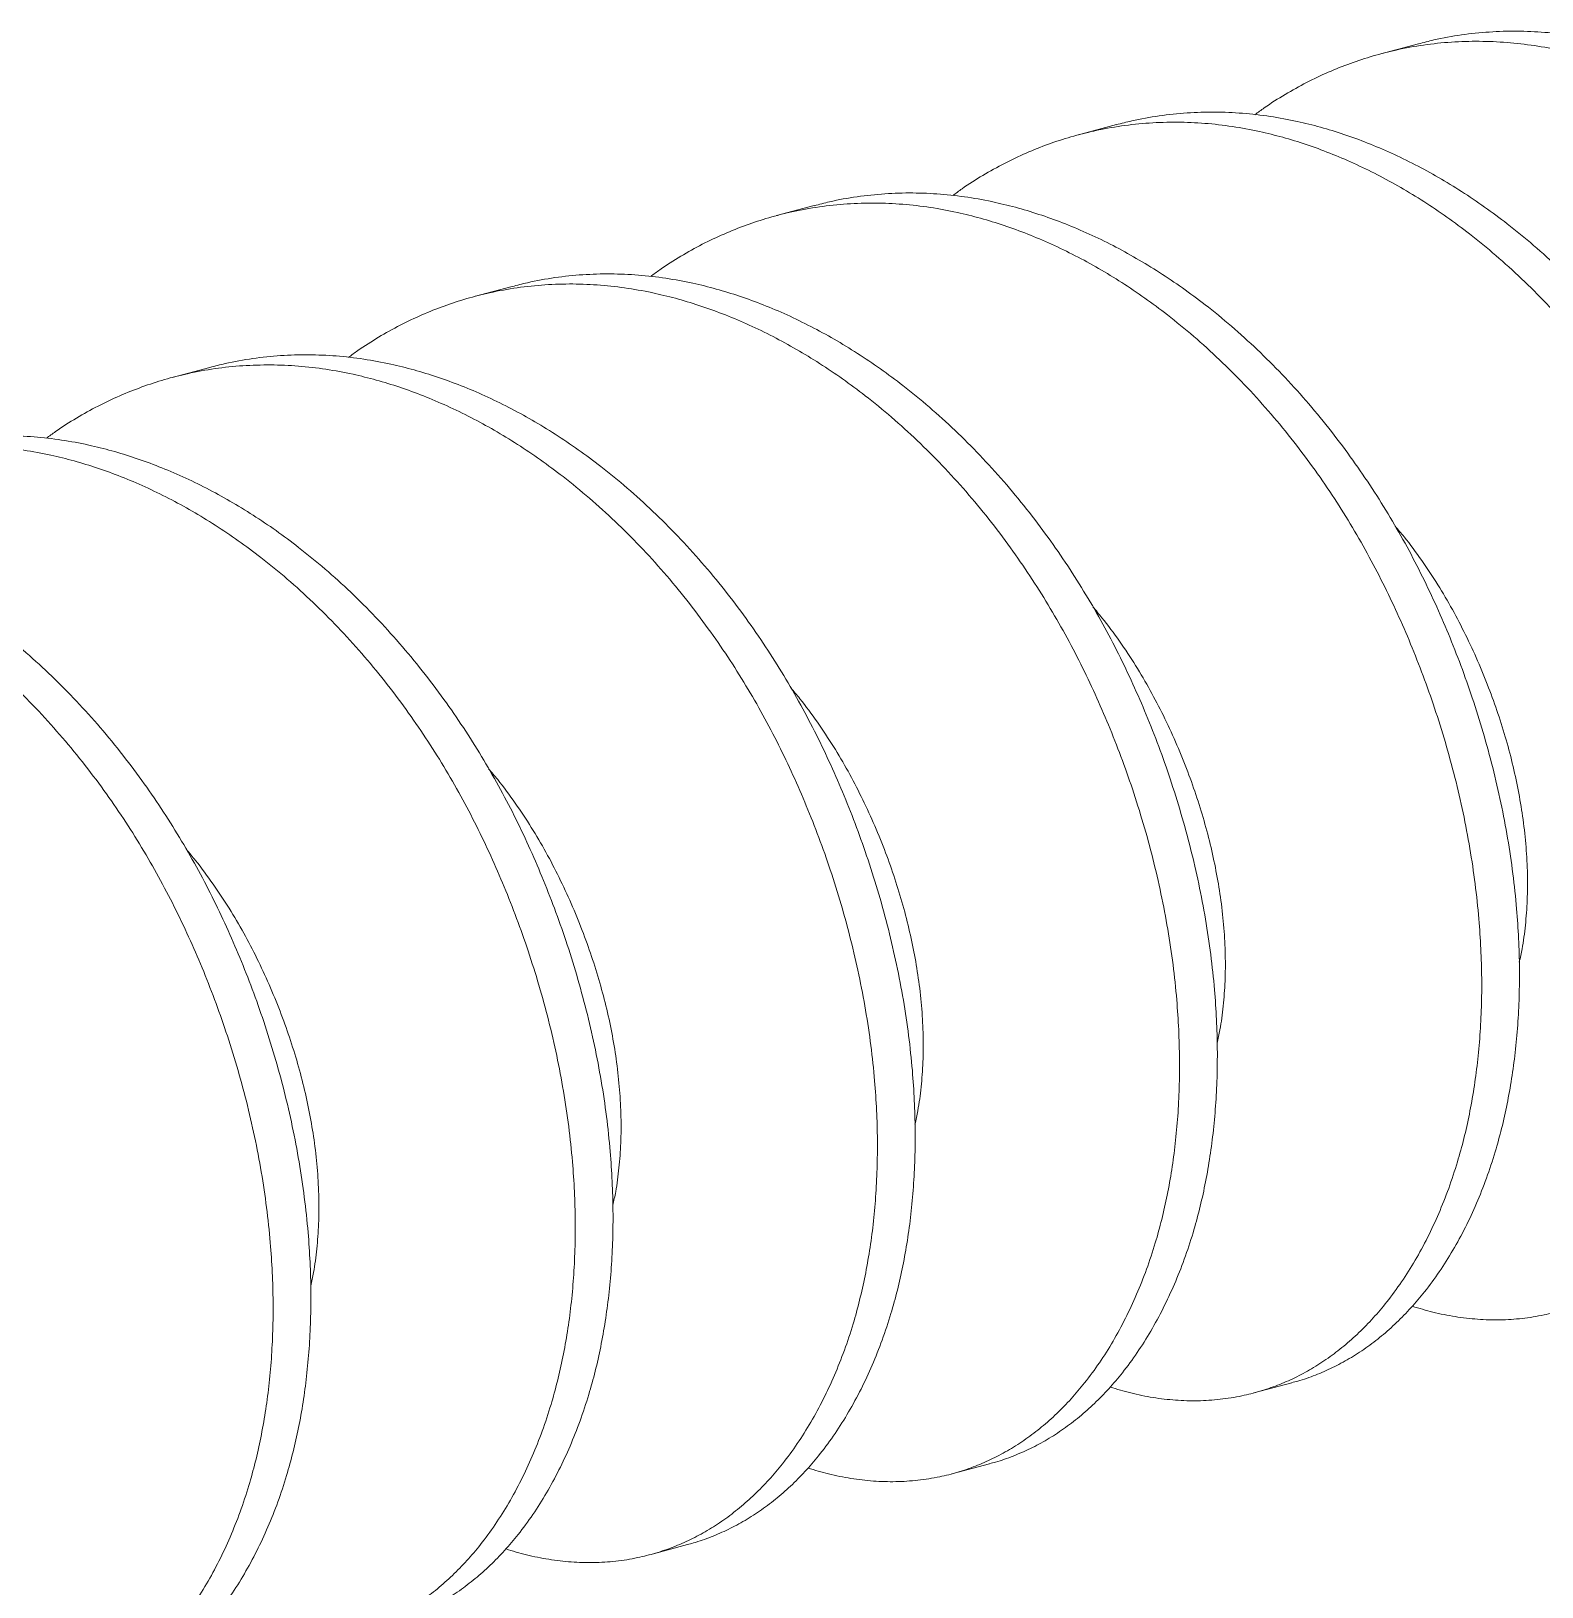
# Model space of a CAD drawing. Extents: x -23 to 190, y -172 to 85.
# Drawn here: x 40.1697 to 40.274, y 37.1675 to 37.275 of the extents above; entities that cross this region are included whole.
import ezdxf

# ---------------------------------------------------------------- set-up
doc = ezdxf.new("R2010")
doc.units = 0
doc.header["$MEASUREMENT"] = 0
doc.layers.get('0').update_dxf_attribs({"linetype": 'CONTINUOUS'})
doc.layers.add('FRAME', color=1, linetype='CONTINUOUS')

# ---------------------------------------------------------------- blocks, each defined once
blk = doc.blocks.new('FADFADF')
at = {"color": 7, "linetype": 'Continuous', "lineweight": 15}
for p, q in [((-43.49875, 27.36186), (-43.50397, 27.36046)), ((-43.54049, 27.35068), (-43.54571, 27.34928)), ((-43.58223, 27.3395), (-43.58745, 27.3381)), ((-43.62397, 27.32831), (-43.62919, 27.32692)), ((-43.66571, 27.31713), (-43.67093, 27.31573)), ((-43.52149, 27.17538), (-43.51627, 27.17677)), ((-43.56323, 27.16419), (-43.55801, 27.16559)), ((-43.60496, 27.15301), (-43.59975, 27.15441))]:
    blk.add_line(p, q, dxfattribs=at)
for points, knots in [([(-43.49875, 27.36184), (-43.49805, 27.36203), (-43.4961, 27.36255), (-43.49284, 27.36312), (-43.489, 27.36353), (-43.48516, 27.36364), (-43.48133, 27.36348), (-43.47753, 27.36304), (-43.47394, 27.36238), (-43.47054, 27.36153), (-43.4673, 27.36054), (-43.46403, 27.35934), (-43.46075, 27.35795), (-43.45748, 27.35636), (-43.45424, 27.35459), (-43.45104, 27.35264), (-43.44787, 27.3505), (-43.44454, 27.34803), (-43.44109, 27.3452), (-43.43754, 27.34199), (-43.43411, 27.33856), (-43.43081, 27.33493), (-43.42766, 27.33113), (-43.42472, 27.32724), (-43.42199, 27.32328), (-43.41947, 27.31929), (-43.41713, 27.31522), (-43.41496, 27.3111), (-43.41297, 27.30691), (-43.41111, 27.30264), (-43.40939, 27.29826), (-43.40778, 27.29372), (-43.40631, 27.28902), (-43.40499, 27.28418), (-43.40386, 27.2793), (-43.40293, 27.2744), (-43.4022, 27.2695), (-43.40171, 27.26488), (-43.40142, 27.26053), (-43.40131, 27.25647), (-43.40135, 27.25249), (-43.40154, 27.24859), (-43.40189, 27.24482), (-43.40238, 27.24117), (-43.40301, 27.23767), (-43.40377, 27.2343), (-43.40471, 27.23087), (-43.40586, 27.2274), (-43.40724, 27.22391), (-43.40879, 27.2206), (-43.4105, 27.21744), (-43.41238, 27.21446), (-43.41432, 27.21181), (-43.4163, 27.20948), (-43.41828, 27.20744), (-43.42037, 27.20559), (-43.42255, 27.20392), (-43.42481, 27.20247), (-43.42713, 27.20121), (-43.42951, 27.20018), (-43.43141, 27.1995), (-43.43252, 27.19923), (-43.4328, 27.19916)], [0, 0, 0, 0, 0.010441, 0.029, 0.047427, 0.065692, 0.083766, 0.101624, 0.11924, 0.134293, 0.149523, 0.164918, 0.18046, 0.196134, 0.211637, 0.227231, 0.242899, 0.258619, 0.277376, 0.296149, 0.314903, 0.333606, 0.352224, 0.370727, 0.388253, 0.405621, 0.422806, 0.439786, 0.456555, 0.473421, 0.490501, 0.507776, 0.526057, 0.544497, 0.563067, 0.581735, 0.60047, 0.619238, 0.635292, 0.651325, 0.667316, 0.683246, 0.699093, 0.71456, 0.729911, 0.74513, 0.760202, 0.777931, 0.795485, 0.813236, 0.831215, 0.849396, 0.867753, 0.883571, 0.899477, 0.915451, 0.931473, 0.947522, 0.963292, 0.979048, 0.994771, 1, 1, 1, 1]), ([(-43.52134, 27.35205), (-43.52092, 27.35237), (-43.51957, 27.35338), (-43.51719, 27.35487), (-43.51424, 27.35652), (-43.51123, 27.35796), (-43.50816, 27.35918), (-43.50503, 27.3602), (-43.50167, 27.36107), (-43.49806, 27.36173), (-43.49422, 27.36213), (-43.49038, 27.36224), (-43.48654, 27.36208), (-43.48274, 27.36164), (-43.47916, 27.36098), (-43.47576, 27.36013), (-43.47252, 27.35914), (-43.46925, 27.35794), (-43.46597, 27.35655), (-43.4627, 27.35496), (-43.45946, 27.35319), (-43.45625, 27.35124), (-43.45308, 27.3491), (-43.44976, 27.34663), (-43.44631, 27.34381), (-43.44276, 27.34059), (-43.43932, 27.33716), (-43.43602, 27.33353), (-43.43288, 27.32973), (-43.42993, 27.32584), (-43.4272, 27.32188), (-43.42469, 27.31789), (-43.42234, 27.31382), (-43.42018, 27.3097), (-43.41818, 27.30551), (-43.41633, 27.30124), (-43.41461, 27.29687), (-43.413, 27.29232), (-43.41153, 27.28762), (-43.41021, 27.28278), (-43.40908, 27.2779), (-43.40814, 27.273), (-43.40742, 27.26811), (-43.40693, 27.26348), (-43.40664, 27.25913), (-43.40652, 27.25507), (-43.40656, 27.25109), (-43.40676, 27.24719), (-43.40711, 27.24342), (-43.4076, 27.23978), (-43.40823, 27.23628), (-43.40899, 27.2329), (-43.40993, 27.22947), (-43.41107, 27.226), (-43.41246, 27.22252), (-43.414, 27.2192), (-43.41572, 27.21604), (-43.4176, 27.21306), (-43.41954, 27.21041), (-43.42152, 27.20808), (-43.4235, 27.20605), (-43.42558, 27.20419), (-43.42777, 27.20253), (-43.43002, 27.20107), (-43.43235, 27.19982), (-43.43473, 27.19878), (-43.43717, 27.19794), (-43.43982, 27.19727), (-43.44268, 27.19681), (-43.44574, 27.19662), (-43.44883, 27.1967), (-43.45193, 27.19707), (-43.45494, 27.19766), (-43.45692, 27.19826), (-43.45787, 27.19855)], [0, 0, 0, 0, 0.006084, 0.019328, 0.032595, 0.04563, 0.058653, 0.07165, 0.084603, 0.099944, 0.115176, 0.130273, 0.145213, 0.159974, 0.174536, 0.186978, 0.199568, 0.212293, 0.22514, 0.238096, 0.250911, 0.263801, 0.276751, 0.289746, 0.30525, 0.320767, 0.336269, 0.351729, 0.367119, 0.382414, 0.396901, 0.411256, 0.425462, 0.439498, 0.453359, 0.467299, 0.481418, 0.495697, 0.510808, 0.526051, 0.5414, 0.556832, 0.572318, 0.587832, 0.601102, 0.614354, 0.627573, 0.64074, 0.653839, 0.666624, 0.679313, 0.691893, 0.704351, 0.719006, 0.733516, 0.748189, 0.763051, 0.778079, 0.793253, 0.806328, 0.819475, 0.832679, 0.845923, 0.859189, 0.872224, 0.885248, 0.898245, 0.911198, 0.926539, 0.94177, 0.956868, 0.971808, 0.986569, 1, 1, 1, 1]), ([(-43.54049, 27.35066), (-43.53978, 27.35084), (-43.53784, 27.35137), (-43.53458, 27.35193), (-43.53074, 27.35235), (-43.5269, 27.35246), (-43.52307, 27.35229), (-43.51927, 27.35186), (-43.51568, 27.35119), (-43.51228, 27.35035), (-43.50904, 27.34935), (-43.50577, 27.34816), (-43.50249, 27.34676), (-43.49922, 27.34518), (-43.49598, 27.34341), (-43.49278, 27.34145), (-43.48961, 27.33932), (-43.48628, 27.33685), (-43.48283, 27.33402), (-43.47928, 27.33081), (-43.47584, 27.32738), (-43.47255, 27.32375), (-43.4694, 27.31995), (-43.46646, 27.31606), (-43.46373, 27.3121), (-43.46121, 27.30811), (-43.45886, 27.30404), (-43.4567, 27.29992), (-43.45471, 27.29573), (-43.45285, 27.29146), (-43.45113, 27.28708), (-43.44952, 27.28254), (-43.44805, 27.27784), (-43.44673, 27.273), (-43.4456, 27.26812), (-43.44467, 27.26322), (-43.44394, 27.25832), (-43.44345, 27.25369), (-43.44316, 27.24935), (-43.44304, 27.24529), (-43.44309, 27.24131), (-43.44328, 27.23741), (-43.44363, 27.23363), (-43.44412, 27.22999), (-43.44475, 27.22649), (-43.44551, 27.22312), (-43.44645, 27.21969), (-43.4476, 27.21622), (-43.44898, 27.21273), (-43.45053, 27.20941), (-43.45224, 27.20625), (-43.45412, 27.20327), (-43.45606, 27.20063), (-43.45804, 27.1983), (-43.46002, 27.19626), (-43.46211, 27.19441), (-43.46429, 27.19274), (-43.46655, 27.19128), (-43.46887, 27.19003), (-43.47125, 27.189), (-43.47314, 27.18832), (-43.47426, 27.18805), (-43.47454, 27.18798)], [0, 0, 0, 0, 0.010441, 0.029, 0.047427, 0.065692, 0.083766, 0.101624, 0.11924, 0.134293, 0.149523, 0.164918, 0.18046, 0.196134, 0.211637, 0.227231, 0.242899, 0.258619, 0.277376, 0.296149, 0.314903, 0.333606, 0.352224, 0.370727, 0.388253, 0.405621, 0.422806, 0.439786, 0.456555, 0.473421, 0.490501, 0.507776, 0.526057, 0.544497, 0.563067, 0.581735, 0.60047, 0.619238, 0.635292, 0.651325, 0.667316, 0.683246, 0.699093, 0.71456, 0.729911, 0.74513, 0.760202, 0.777931, 0.795485, 0.813236, 0.831215, 0.849396, 0.867753, 0.883571, 0.899477, 0.915451, 0.931473, 0.947522, 0.963292, 0.979048, 0.994771, 1, 1, 1, 1]), ([(-43.56308, 27.34087), (-43.56266, 27.34119), (-43.56131, 27.3422), (-43.55893, 27.34369), (-43.55598, 27.34534), (-43.55296, 27.34678), (-43.5499, 27.348), (-43.54677, 27.34902), (-43.54341, 27.34988), (-43.5398, 27.35054), (-43.53596, 27.35095), (-43.53211, 27.35106), (-43.52828, 27.3509), (-43.52448, 27.35046), (-43.5209, 27.3498), (-43.5175, 27.34895), (-43.51426, 27.34796), (-43.51099, 27.34676), (-43.50771, 27.34537), (-43.50444, 27.34378), (-43.5012, 27.34201), (-43.49799, 27.34006), (-43.49482, 27.33792), (-43.4915, 27.33545), (-43.48804, 27.33262), (-43.48449, 27.32941), (-43.48106, 27.32598), (-43.47776, 27.32235), (-43.47461, 27.31855), (-43.47167, 27.31466), (-43.46894, 27.3107), (-43.46643, 27.30671), (-43.46408, 27.30264), (-43.46192, 27.29852), (-43.45992, 27.29433), (-43.45807, 27.29006), (-43.45635, 27.28568), (-43.45474, 27.28114), (-43.45327, 27.27644), (-43.45195, 27.2716), (-43.45082, 27.26672), (-43.44988, 27.26182), (-43.44916, 27.25692), (-43.44866, 27.2523), (-43.44838, 27.24795), (-43.44826, 27.24389), (-43.4483, 27.23991), (-43.4485, 27.23601), (-43.44885, 27.23224), (-43.44934, 27.22859), (-43.44996, 27.22509), (-43.45072, 27.22172), (-43.45167, 27.21829), (-43.45281, 27.21482), (-43.4542, 27.21133), (-43.45574, 27.20802), (-43.45746, 27.20486), (-43.45934, 27.20188), (-43.46128, 27.19923), (-43.46325, 27.1969), (-43.46524, 27.19486), (-43.46732, 27.19301), (-43.46951, 27.19134), (-43.47176, 27.18989), (-43.47409, 27.18864), (-43.47647, 27.1876), (-43.47891, 27.18676), (-43.48156, 27.18609), (-43.48442, 27.18563), (-43.48748, 27.18543), (-43.49057, 27.18552), (-43.49367, 27.18589), (-43.49668, 27.18648), (-43.49866, 27.18708), (-43.49961, 27.18736)], [0, 0, 0, 0, 0.006084, 0.019328, 0.032595, 0.04563, 0.058653, 0.07165, 0.084603, 0.099944, 0.115176, 0.130273, 0.145213, 0.159974, 0.174536, 0.186978, 0.199568, 0.212293, 0.22514, 0.238096, 0.250911, 0.263801, 0.276751, 0.289746, 0.30525, 0.320767, 0.336269, 0.351729, 0.367119, 0.382414, 0.396901, 0.411256, 0.425462, 0.439498, 0.453359, 0.467299, 0.481418, 0.495697, 0.510808, 0.526051, 0.5414, 0.556832, 0.572318, 0.587832, 0.601102, 0.614354, 0.627573, 0.64074, 0.653839, 0.666624, 0.679313, 0.691893, 0.704351, 0.719006, 0.733516, 0.748189, 0.763051, 0.778079, 0.793253, 0.806328, 0.819475, 0.832679, 0.845923, 0.859189, 0.872224, 0.885248, 0.898245, 0.911198, 0.926539, 0.94177, 0.956868, 0.971808, 0.986569, 1, 1, 1, 1]), ([(-43.58223, 27.33947), (-43.58152, 27.33966), (-43.57957, 27.34018), (-43.57632, 27.34075), (-43.57248, 27.34116), (-43.56864, 27.34128), (-43.56481, 27.34111), (-43.56101, 27.34068), (-43.55742, 27.34001), (-43.55402, 27.33917), (-43.55078, 27.33817), (-43.54751, 27.33698), (-43.54423, 27.33558), (-43.54096, 27.334), (-43.53772, 27.33222), (-43.53452, 27.33027), (-43.53135, 27.32813), (-43.52802, 27.32567), (-43.52457, 27.32284), (-43.52102, 27.31962), (-43.51758, 27.31619), (-43.51429, 27.31257), (-43.51114, 27.30877), (-43.5082, 27.30487), (-43.50547, 27.30092), (-43.50295, 27.29693), (-43.5006, 27.29286), (-43.49844, 27.28873), (-43.49644, 27.28454), (-43.49459, 27.28027), (-43.49287, 27.2759), (-43.49126, 27.27136), (-43.48979, 27.26665), (-43.48847, 27.26182), (-43.48734, 27.25693), (-43.48641, 27.25203), (-43.48568, 27.24714), (-43.48519, 27.24251), (-43.4849, 27.23816), (-43.48478, 27.23411), (-43.48483, 27.23012), (-43.48502, 27.22623), (-43.48537, 27.22245), (-43.48586, 27.21881), (-43.48649, 27.21531), (-43.48725, 27.21194), (-43.48819, 27.2085), (-43.48933, 27.20504), (-43.49072, 27.20155), (-43.49226, 27.19823), (-43.49398, 27.19507), (-43.49586, 27.19209), (-43.4978, 27.18945), (-43.49978, 27.18712), (-43.50176, 27.18508), (-43.50384, 27.18322), (-43.50603, 27.18156), (-43.50829, 27.1801), (-43.51061, 27.17885), (-43.51299, 27.17782), (-43.51488, 27.17714), (-43.516, 27.17686), (-43.51627, 27.1768)], [0, 0, 0, 0, 0.010441, 0.029, 0.047427, 0.065692, 0.083766, 0.101624, 0.11924, 0.134293, 0.149523, 0.164918, 0.18046, 0.196134, 0.211637, 0.227231, 0.242899, 0.258619, 0.277376, 0.296149, 0.314903, 0.333606, 0.352224, 0.370727, 0.388253, 0.405621, 0.422806, 0.439786, 0.456555, 0.473421, 0.490501, 0.507776, 0.526057, 0.544497, 0.563067, 0.581735, 0.60047, 0.619238, 0.635292, 0.651325, 0.667316, 0.683246, 0.699093, 0.71456, 0.729911, 0.74513, 0.760202, 0.777931, 0.795485, 0.813236, 0.831215, 0.849396, 0.867753, 0.883571, 0.899477, 0.915451, 0.931473, 0.947522, 0.963292, 0.979048, 0.994771, 1, 1, 1, 1]), ([(-43.60482, 27.32969), (-43.6044, 27.33), (-43.60305, 27.33101), (-43.60067, 27.33251), (-43.59772, 27.33416), (-43.5947, 27.33559), (-43.59164, 27.33682), (-43.58851, 27.33784), (-43.58515, 27.3387), (-43.58154, 27.33936), (-43.5777, 27.33976), (-43.57385, 27.33988), (-43.57002, 27.33971), (-43.56622, 27.33928), (-43.56264, 27.33861), (-43.55924, 27.33777), (-43.556, 27.33677), (-43.55273, 27.33558), (-43.54944, 27.33418), (-43.54618, 27.3326), (-43.54293, 27.33083), (-43.53973, 27.32887), (-43.53656, 27.32674), (-43.53324, 27.32427), (-43.52978, 27.32144), (-43.52623, 27.31823), (-43.5228, 27.3148), (-43.5195, 27.31117), (-43.51635, 27.30737), (-43.51341, 27.30348), (-43.51068, 27.29952), (-43.50816, 27.29553), (-43.50582, 27.29146), (-43.50366, 27.28734), (-43.50166, 27.28315), (-43.49981, 27.27888), (-43.49809, 27.2745), (-43.49648, 27.26996), (-43.495, 27.26526), (-43.49369, 27.26042), (-43.49256, 27.25554), (-43.49162, 27.25064), (-43.4909, 27.24574), (-43.4904, 27.24111), (-43.49012, 27.23677), (-43.49, 27.23271), (-43.49004, 27.22873), (-43.49024, 27.22483), (-43.49059, 27.22105), (-43.49108, 27.21741), (-43.4917, 27.21391), (-43.49246, 27.21054), (-43.49341, 27.20711), (-43.49455, 27.20364), (-43.49594, 27.20015), (-43.49748, 27.19683), (-43.49919, 27.19367), (-43.50107, 27.19069), (-43.50302, 27.18805), (-43.50499, 27.18572), (-43.50698, 27.18368), (-43.50906, 27.18183), (-43.51124, 27.18016), (-43.5135, 27.1787), (-43.51583, 27.17745), (-43.51821, 27.17641), (-43.52065, 27.17558), (-43.5233, 27.17491), (-43.52615, 27.17445), (-43.52922, 27.17425), (-43.53231, 27.17434), (-43.5354, 27.1747), (-43.53842, 27.1753), (-43.5404, 27.1759), (-43.54135, 27.17618)], [0, 0, 0, 0, 0.006084, 0.019328, 0.032595, 0.04563, 0.058653, 0.07165, 0.084603, 0.099944, 0.115176, 0.130273, 0.145213, 0.159974, 0.174536, 0.186978, 0.199568, 0.212293, 0.22514, 0.238096, 0.250911, 0.263801, 0.276751, 0.289746, 0.30525, 0.320767, 0.336269, 0.351729, 0.367119, 0.382414, 0.396901, 0.411256, 0.425462, 0.439498, 0.453359, 0.467299, 0.481418, 0.495697, 0.510808, 0.526051, 0.5414, 0.556832, 0.572318, 0.587832, 0.601102, 0.614354, 0.627573, 0.64074, 0.653839, 0.666624, 0.679313, 0.691893, 0.704351, 0.719006, 0.733516, 0.748189, 0.763051, 0.778079, 0.793253, 0.806328, 0.819475, 0.832679, 0.845923, 0.859189, 0.872224, 0.885248, 0.898245, 0.911198, 0.926539, 0.94177, 0.956868, 0.971808, 0.986569, 1, 1, 1, 1]), ([(-43.64656, 27.31851), (-43.64614, 27.31882), (-43.64479, 27.31983), (-43.64241, 27.32132), (-43.63946, 27.32298), (-43.63644, 27.32441), (-43.63338, 27.32564), (-43.63025, 27.32666), (-43.62688, 27.32752), (-43.62328, 27.32818), (-43.61944, 27.32858), (-43.61559, 27.3287), (-43.61176, 27.32853), (-43.60796, 27.3281), (-43.60438, 27.32743), (-43.60098, 27.32659), (-43.59774, 27.32559), (-43.59447, 27.3244), (-43.59118, 27.323), (-43.58791, 27.32142), (-43.58467, 27.31964), (-43.58147, 27.31769), (-43.5783, 27.31555), (-43.57498, 27.31309), (-43.57152, 27.31026), (-43.56797, 27.30704), (-43.56454, 27.30361), (-43.56124, 27.29999), (-43.55809, 27.29619), (-43.55515, 27.29229), (-43.55242, 27.28834), (-43.5499, 27.28435), (-43.54756, 27.28028), (-43.54539, 27.27615), (-43.5434, 27.27196), (-43.54155, 27.26769), (-43.53983, 27.26332), (-43.53822, 27.25878), (-43.53674, 27.25407), (-43.53542, 27.24924), (-43.53429, 27.24435), (-43.53336, 27.23945), (-43.53263, 27.23456), (-43.53214, 27.22993), (-43.53186, 27.22558), (-43.53174, 27.22153), (-43.53178, 27.21754), (-43.53198, 27.21365), (-43.53233, 27.20987), (-43.53282, 27.20623), (-43.53344, 27.20273), (-43.5342, 27.19936), (-43.53514, 27.19592), (-43.53629, 27.19246), (-43.53768, 27.18897), (-43.53922, 27.18565), (-43.54093, 27.18249), (-43.54281, 27.17951), (-43.54476, 27.17687), (-43.54673, 27.17454), (-43.54871, 27.1725), (-43.5508, 27.17064), (-43.55298, 27.16898), (-43.55524, 27.16752), (-43.55757, 27.16627), (-43.55995, 27.16523), (-43.56239, 27.16439), (-43.56504, 27.16372), (-43.56789, 27.16327), (-43.57096, 27.16307), (-43.57404, 27.16316), (-43.57714, 27.16352), (-43.58016, 27.16411), (-43.58214, 27.16471), (-43.58309, 27.165)], [0, 0, 0, 0, 0.006084, 0.019328, 0.032595, 0.04563, 0.058653, 0.07165, 0.084603, 0.099944, 0.115176, 0.130273, 0.145213, 0.159974, 0.174536, 0.186978, 0.199568, 0.212293, 0.22514, 0.238096, 0.250911, 0.263801, 0.276751, 0.289746, 0.30525, 0.320767, 0.336269, 0.351729, 0.367119, 0.382414, 0.396901, 0.411256, 0.425462, 0.439498, 0.453359, 0.467299, 0.481418, 0.495697, 0.510808, 0.526051, 0.5414, 0.556832, 0.572318, 0.587832, 0.601102, 0.614354, 0.627573, 0.64074, 0.653839, 0.666624, 0.679313, 0.691893, 0.704351, 0.719006, 0.733516, 0.748189, 0.763051, 0.778079, 0.793253, 0.806328, 0.819475, 0.832679, 0.845923, 0.859189, 0.872224, 0.885248, 0.898245, 0.911198, 0.926539, 0.94177, 0.956868, 0.971808, 0.986569, 1, 1, 1, 1]), ([(-43.62396, 27.32829), (-43.62326, 27.32848), (-43.62131, 27.329), (-43.61806, 27.32957), (-43.61422, 27.32998), (-43.61038, 27.33009), (-43.60654, 27.32993), (-43.60274, 27.32949), (-43.59916, 27.32883), (-43.59576, 27.32798), (-43.59252, 27.32699), (-43.58925, 27.3258), (-43.58597, 27.3244), (-43.5827, 27.32281), (-43.57946, 27.32104), (-43.57625, 27.31909), (-43.57308, 27.31695), (-43.56976, 27.31448), (-43.5663, 27.31166), (-43.56276, 27.30844), (-43.55932, 27.30501), (-43.55602, 27.30139), (-43.55288, 27.29758), (-43.54993, 27.29369), (-43.5472, 27.28973), (-43.54469, 27.28574), (-43.54234, 27.28168), (-43.54018, 27.27755), (-43.53818, 27.27336), (-43.53633, 27.26909), (-43.53461, 27.26472), (-43.533, 27.26017), (-43.53153, 27.25547), (-43.53021, 27.25063), (-43.52908, 27.24575), (-43.52814, 27.24085), (-43.52742, 27.23596), (-43.52693, 27.23133), (-43.52664, 27.22698), (-43.52652, 27.22293), (-43.52656, 27.21894), (-43.52676, 27.21504), (-43.52711, 27.21127), (-43.5276, 27.20763), (-43.52823, 27.20413), (-43.52898, 27.20076), (-43.52993, 27.19732), (-43.53107, 27.19385), (-43.53246, 27.19037), (-43.534, 27.18705), (-43.53572, 27.18389), (-43.5376, 27.18091), (-43.53954, 27.17826), (-43.54152, 27.17593), (-43.5435, 27.1739), (-43.54558, 27.17204), (-43.54777, 27.17038), (-43.55002, 27.16892), (-43.55235, 27.16767), (-43.55473, 27.16664), (-43.55662, 27.16595), (-43.55774, 27.16568), (-43.55801, 27.16561)], [0, 0, 0, 0, 0.010441, 0.029, 0.047427, 0.065692, 0.083766, 0.101624, 0.11924, 0.134293, 0.149523, 0.164918, 0.18046, 0.196134, 0.211637, 0.227231, 0.242899, 0.258619, 0.277376, 0.296149, 0.314903, 0.333606, 0.352224, 0.370727, 0.388253, 0.405621, 0.422806, 0.439786, 0.456555, 0.473421, 0.490501, 0.507776, 0.526057, 0.544497, 0.563067, 0.581735, 0.60047, 0.619238, 0.635292, 0.651325, 0.667316, 0.683246, 0.699093, 0.71456, 0.729911, 0.74513, 0.760202, 0.777931, 0.795485, 0.813236, 0.831215, 0.849396, 0.867753, 0.883571, 0.899477, 0.915451, 0.931473, 0.947522, 0.963292, 0.979048, 0.994771, 1, 1, 1, 1]), ([(-43.6657, 27.31711), (-43.665, 27.3173), (-43.66305, 27.31782), (-43.6598, 27.31839), (-43.65596, 27.3188), (-43.65211, 27.31891), (-43.64828, 27.31875), (-43.64448, 27.31831), (-43.6409, 27.31765), (-43.6375, 27.3168), (-43.63426, 27.31581), (-43.63099, 27.31461), (-43.6277, 27.31322), (-43.62444, 27.31163), (-43.62119, 27.30986), (-43.61799, 27.30791), (-43.61482, 27.30577), (-43.6115, 27.3033), (-43.60804, 27.30048), (-43.60449, 27.29726), (-43.60106, 27.29383), (-43.59776, 27.2902), (-43.59461, 27.2864), (-43.59167, 27.28251), (-43.58894, 27.27855), (-43.58642, 27.27456), (-43.58408, 27.27049), (-43.58192, 27.26637), (-43.57992, 27.26218), (-43.57807, 27.25791), (-43.57635, 27.25353), (-43.57474, 27.24899), (-43.57327, 27.24429), (-43.57195, 27.23945), (-43.57082, 27.23457), (-43.56988, 27.22967), (-43.56916, 27.22477), (-43.56866, 27.22015), (-43.56838, 27.2158), (-43.56826, 27.21174), (-43.5683, 27.20776), (-43.5685, 27.20386), (-43.56885, 27.20009), (-43.56934, 27.19644), (-43.56996, 27.19294), (-43.57072, 27.18957), (-43.57167, 27.18614), (-43.57281, 27.18267), (-43.5742, 27.17918), (-43.57574, 27.17587), (-43.57746, 27.17271), (-43.57933, 27.16973), (-43.58128, 27.16708), (-43.58325, 27.16475), (-43.58524, 27.16271), (-43.58732, 27.16086), (-43.5895, 27.1592), (-43.59176, 27.15774), (-43.59409, 27.15649), (-43.59647, 27.15546), (-43.59836, 27.15477), (-43.59947, 27.1545), (-43.59975, 27.15443)], [0, 0, 0, 0, 0.010441, 0.029, 0.047427, 0.065692, 0.083766, 0.101624, 0.11924, 0.134293, 0.149523, 0.164918, 0.18046, 0.196134, 0.211637, 0.227231, 0.242899, 0.258619, 0.277376, 0.296149, 0.314903, 0.333606, 0.352224, 0.370727, 0.388253, 0.405621, 0.422806, 0.439786, 0.456555, 0.473421, 0.490501, 0.507776, 0.526057, 0.544497, 0.563067, 0.581735, 0.60047, 0.619238, 0.635292, 0.651325, 0.667316, 0.683246, 0.699093, 0.71456, 0.729911, 0.74513, 0.760202, 0.777931, 0.795485, 0.813236, 0.831215, 0.849396, 0.867753, 0.883571, 0.899477, 0.915451, 0.931473, 0.947522, 0.963292, 0.979048, 0.994771, 1, 1, 1, 1]), ([(-43.6883, 27.30732), (-43.68788, 27.30764), (-43.68653, 27.30865), (-43.68415, 27.31014), (-43.6812, 27.3118), (-43.67818, 27.31323), (-43.67511, 27.31445), (-43.67199, 27.31547), (-43.66862, 27.31634), (-43.66501, 27.317), (-43.66118, 27.3174), (-43.65733, 27.31751), (-43.6535, 27.31735), (-43.6497, 27.31691), (-43.64612, 27.31625), (-43.64272, 27.3154), (-43.63948, 27.31441), (-43.63621, 27.31321), (-43.63292, 27.31182), (-43.62965, 27.31023), (-43.62641, 27.30846), (-43.62321, 27.30651), (-43.62004, 27.30437), (-43.61672, 27.3019), (-43.61326, 27.29908), (-43.60971, 27.29586), (-43.60628, 27.29243), (-43.60298, 27.28881), (-43.59983, 27.285), (-43.59689, 27.28111), (-43.59416, 27.27715), (-43.59164, 27.27316), (-43.5893, 27.2691), (-43.58713, 27.26497), (-43.58514, 27.26078), (-43.58329, 27.25651), (-43.58156, 27.25214), (-43.57996, 27.24759), (-43.57848, 27.24289), (-43.57716, 27.23805), (-43.57603, 27.23317), (-43.5751, 27.22827), (-43.57437, 27.22338), (-43.57388, 27.21875), (-43.57359, 27.2144), (-43.57348, 27.21034), (-43.57352, 27.20636), (-43.57372, 27.20246), (-43.57406, 27.19869), (-43.57456, 27.19505), (-43.57518, 27.19155), (-43.57594, 27.18818), (-43.57688, 27.18474), (-43.57803, 27.18127), (-43.57942, 27.17779), (-43.58096, 27.17447), (-43.58267, 27.17131), (-43.58455, 27.16833), (-43.5865, 27.16568), (-43.58847, 27.16335), (-43.59045, 27.16132), (-43.59254, 27.15946), (-43.59472, 27.1578), (-43.59698, 27.15634), (-43.5993, 27.15509), (-43.60169, 27.15405), (-43.60413, 27.15321), (-43.60677, 27.15254), (-43.60963, 27.15208), (-43.61269, 27.15189), (-43.61578, 27.15197), (-43.61888, 27.15234), (-43.6219, 27.15293), (-43.62388, 27.15353), (-43.62483, 27.15382)], [0, 0, 0, 0, 0.006084, 0.019328, 0.032595, 0.04563, 0.058653, 0.07165, 0.084603, 0.099944, 0.115176, 0.130273, 0.145213, 0.159974, 0.174536, 0.186978, 0.199568, 0.212293, 0.22514, 0.238096, 0.250911, 0.263801, 0.276751, 0.289746, 0.30525, 0.320767, 0.336269, 0.351729, 0.367119, 0.382414, 0.396901, 0.411256, 0.425462, 0.439498, 0.453359, 0.467299, 0.481418, 0.495697, 0.510808, 0.526051, 0.5414, 0.556832, 0.572318, 0.587832, 0.601102, 0.614354, 0.627573, 0.64074, 0.653839, 0.666624, 0.679313, 0.691893, 0.704351, 0.719006, 0.733516, 0.748189, 0.763051, 0.778079, 0.793253, 0.806328, 0.819475, 0.832679, 0.845923, 0.859189, 0.872224, 0.885248, 0.898245, 0.911198, 0.926539, 0.94177, 0.956868, 0.971808, 0.986569, 1, 1, 1, 1]), ([(-43.70744, 27.30593), (-43.70674, 27.30612), (-43.70479, 27.30664), (-43.70153, 27.30721), (-43.6977, 27.30762), (-43.69385, 27.30773), (-43.69002, 27.30757), (-43.68622, 27.30713), (-43.68264, 27.30647), (-43.67924, 27.30562), (-43.676, 27.30462), (-43.67273, 27.30343), (-43.66944, 27.30204), (-43.66618, 27.30045), (-43.66293, 27.29868), (-43.65973, 27.29672), (-43.65656, 27.29459), (-43.65324, 27.29212), (-43.64978, 27.28929), (-43.64623, 27.28608), (-43.6428, 27.28265), (-43.6395, 27.27902), (-43.63635, 27.27522), (-43.63341, 27.27133), (-43.63068, 27.26737), (-43.62816, 27.26338), (-43.62582, 27.25931), (-43.62365, 27.25519), (-43.62166, 27.251), (-43.61981, 27.24673), (-43.61809, 27.24235), (-43.61648, 27.23781), (-43.615, 27.23311), (-43.61369, 27.22827), (-43.61255, 27.22339), (-43.61162, 27.21849), (-43.61089, 27.21359), (-43.6104, 27.20896), (-43.61012, 27.20462), (-43.61, 27.20056), (-43.61004, 27.19658), (-43.61024, 27.19268), (-43.61059, 27.1889), (-43.61108, 27.18526), (-43.6117, 27.18176), (-43.61246, 27.17839), (-43.6134, 27.17496), (-43.61455, 27.17149), (-43.61594, 27.168), (-43.61748, 27.16468), (-43.61919, 27.16153), (-43.62107, 27.15854), (-43.62302, 27.1559), (-43.62499, 27.15357), (-43.62698, 27.15153), (-43.62906, 27.14968), (-43.63124, 27.14801), (-43.6335, 27.14656), (-43.63583, 27.1453), (-43.63821, 27.14427), (-43.6401, 27.14359), (-43.64121, 27.14332), (-43.64149, 27.14325)], [0, 0, 0, 0, 0.010441, 0.029, 0.047427, 0.065692, 0.083766, 0.101624, 0.11924, 0.134293, 0.149523, 0.164918, 0.18046, 0.196134, 0.211637, 0.227231, 0.242899, 0.258619, 0.277376, 0.296149, 0.314903, 0.333606, 0.352224, 0.370727, 0.388253, 0.405621, 0.422806, 0.439786, 0.456555, 0.473421, 0.490501, 0.507776, 0.526057, 0.544497, 0.563067, 0.581735, 0.60047, 0.619238, 0.635292, 0.651325, 0.667316, 0.683246, 0.699093, 0.71456, 0.729911, 0.74513, 0.760202, 0.777931, 0.795485, 0.813236, 0.831215, 0.849396, 0.867753, 0.883571, 0.899477, 0.915451, 0.931473, 0.947522, 0.963292, 0.979048, 0.994771, 1, 1, 1, 1]), ([(-43.73004, 27.29614), (-43.72961, 27.29646), (-43.72827, 27.29747), (-43.72589, 27.29896), (-43.72294, 27.30061), (-43.71992, 27.30205), (-43.71685, 27.30327), (-43.71373, 27.30429), (-43.71036, 27.30516), (-43.70675, 27.30581), (-43.70292, 27.30622), (-43.69907, 27.30633), (-43.69524, 27.30617), (-43.69144, 27.30573), (-43.68785, 27.30507), (-43.68446, 27.30422), (-43.68121, 27.30323), (-43.67795, 27.30203), (-43.67466, 27.30064), (-43.67139, 27.29905), (-43.66815, 27.29728), (-43.66495, 27.29533), (-43.66178, 27.29319), (-43.65845, 27.29072), (-43.655, 27.2879), (-43.65145, 27.28468), (-43.64802, 27.28125), (-43.64472, 27.27762), (-43.64157, 27.27382), (-43.63863, 27.26993), (-43.6359, 27.26597), (-43.63338, 27.26198), (-43.63104, 27.25791), (-43.62887, 27.25379), (-43.62688, 27.2496), (-43.62503, 27.24533), (-43.6233, 27.24095), (-43.6217, 27.23641), (-43.62022, 27.23171), (-43.6189, 27.22687), (-43.61777, 27.22199), (-43.61684, 27.21709), (-43.61611, 27.21219), (-43.61562, 27.20757), (-43.61533, 27.20322), (-43.61522, 27.19916), (-43.61526, 27.19518), (-43.61546, 27.19128), (-43.6158, 27.18751), (-43.61629, 27.18386), (-43.61692, 27.18036), (-43.61768, 27.17699), (-43.61862, 27.17356), (-43.61977, 27.17009), (-43.62116, 27.1666), (-43.6227, 27.16329), (-43.62441, 27.16013), (-43.62629, 27.15715), (-43.62823, 27.1545), (-43.63021, 27.15217), (-43.63219, 27.15013), (-43.63428, 27.14828), (-43.63646, 27.14662), (-43.63872, 27.14516), (-43.64104, 27.14391), (-43.64342, 27.14287), (-43.64586, 27.14203), (-43.64851, 27.14136), (-43.65137, 27.1409), (-43.65443, 27.14071), (-43.65752, 27.14079), (-43.66062, 27.14116), (-43.66363, 27.14175), (-43.66562, 27.14235), (-43.66656, 27.14263)], [0, 0, 0, 0, 0.006084, 0.019328, 0.032595, 0.04563, 0.058653, 0.07165, 0.084603, 0.099944, 0.115176, 0.130273, 0.145213, 0.159974, 0.174536, 0.186978, 0.199568, 0.212293, 0.22514, 0.238096, 0.250911, 0.263801, 0.276751, 0.289746, 0.30525, 0.320767, 0.336269, 0.351729, 0.367119, 0.382414, 0.396901, 0.411256, 0.425462, 0.439498, 0.453359, 0.467299, 0.481418, 0.495697, 0.510808, 0.526051, 0.5414, 0.556832, 0.572318, 0.587832, 0.601102, 0.614354, 0.627573, 0.64074, 0.653839, 0.666624, 0.679313, 0.691893, 0.704351, 0.719006, 0.733516, 0.748189, 0.763051, 0.778079, 0.793253, 0.806328, 0.819475, 0.832679, 0.845923, 0.859189, 0.872224, 0.885248, 0.898245, 0.911198, 0.926539, 0.94177, 0.956868, 0.971808, 0.986569, 1, 1, 1, 1]), ([(-43.74918, 27.29474), (-43.74848, 27.29493), (-43.74653, 27.29546), (-43.74327, 27.29602), (-43.73944, 27.29643), (-43.73559, 27.29655), (-43.73176, 27.29638), (-43.72796, 27.29595), (-43.72438, 27.29528), (-43.72098, 27.29444), (-43.71774, 27.29344), (-43.71447, 27.29225), (-43.71118, 27.29085), (-43.70791, 27.28927), (-43.70467, 27.28749), (-43.70147, 27.28554), (-43.6983, 27.2834), (-43.69498, 27.28094), (-43.69152, 27.27811), (-43.68797, 27.27489), (-43.68454, 27.27146), (-43.68124, 27.26784), (-43.67809, 27.26404), (-43.67515, 27.26014), (-43.67242, 27.25619), (-43.6699, 27.2522), (-43.66756, 27.24813), (-43.66539, 27.244), (-43.6634, 27.23981), (-43.66155, 27.23554), (-43.65983, 27.23117), (-43.65822, 27.22663), (-43.65674, 27.22193), (-43.65542, 27.21709), (-43.65429, 27.21221), (-43.65336, 27.2073), (-43.65263, 27.20241), (-43.65214, 27.19778), (-43.65185, 27.19344), (-43.65174, 27.18938), (-43.65178, 27.18539), (-43.65198, 27.1815), (-43.65233, 27.17772), (-43.65282, 27.17408), (-43.65344, 27.17058), (-43.6542, 27.16721), (-43.65514, 27.16377), (-43.65629, 27.16031), (-43.65768, 27.15682), (-43.65922, 27.1535), (-43.66093, 27.15034), (-43.66281, 27.14736), (-43.66476, 27.14472), (-43.66673, 27.14239), (-43.66871, 27.14035), (-43.6708, 27.1385), (-43.67298, 27.13683), (-43.67524, 27.13537), (-43.67756, 27.13412), (-43.67995, 27.13309), (-43.68184, 27.13241), (-43.68295, 27.13214), (-43.68323, 27.13207)], [0, 0, 0, 0, 0.010441, 0.029, 0.047427, 0.065692, 0.083766, 0.101624, 0.11924, 0.134293, 0.149523, 0.164918, 0.18046, 0.196134, 0.211637, 0.227231, 0.242899, 0.258619, 0.277376, 0.296149, 0.314903, 0.333606, 0.352224, 0.370727, 0.388253, 0.405621, 0.422806, 0.439786, 0.456555, 0.473421, 0.490501, 0.507776, 0.526057, 0.544497, 0.563067, 0.581735, 0.60047, 0.619238, 0.635292, 0.651325, 0.667316, 0.683246, 0.699093, 0.71456, 0.729911, 0.74513, 0.760202, 0.777931, 0.795485, 0.813236, 0.831215, 0.849396, 0.867753, 0.883571, 0.899477, 0.915451, 0.931473, 0.947522, 0.963292, 0.979048, 0.994771, 1, 1, 1, 1]), ([(-43.77178, 27.28496), (-43.77135, 27.28528), (-43.77, 27.28628), (-43.76763, 27.28778), (-43.76468, 27.28943), (-43.76166, 27.29086), (-43.75859, 27.29209), (-43.75547, 27.29311), (-43.7521, 27.29397), (-43.74849, 27.29463), (-43.74465, 27.29503), (-43.74081, 27.29515), (-43.73698, 27.29499), (-43.73318, 27.29455), (-43.72959, 27.29388), (-43.7262, 27.29304), (-43.72295, 27.29204), (-43.71968, 27.29085), (-43.7164, 27.28946), (-43.71313, 27.28787), (-43.70989, 27.2861), (-43.70669, 27.28414), (-43.70352, 27.28201), (-43.70019, 27.27954), (-43.69674, 27.27671), (-43.69319, 27.2735), (-43.68976, 27.27007), (-43.68646, 27.26644), (-43.68331, 27.26264), (-43.68037, 27.25875), (-43.67764, 27.25479), (-43.67512, 27.2508), (-43.67278, 27.24673), (-43.67061, 27.24261), (-43.66862, 27.23842), (-43.66676, 27.23415), (-43.66504, 27.22977), (-43.66343, 27.22523), (-43.66196, 27.22053), (-43.66064, 27.21569), (-43.65951, 27.21081), (-43.65858, 27.20591), (-43.65785, 27.20101), (-43.65736, 27.19638), (-43.65707, 27.19204), (-43.65696, 27.18798), (-43.657, 27.184), (-43.6572, 27.1801), (-43.65754, 27.17632), (-43.65803, 27.17268), (-43.65866, 27.16918), (-43.65942, 27.16581), (-43.66036, 27.16238), (-43.66151, 27.15891), (-43.6629, 27.15542), (-43.66444, 27.1521), (-43.66615, 27.14895), (-43.66803, 27.14596), (-43.66997, 27.14332), (-43.67195, 27.14099), (-43.67393, 27.13895), (-43.67602, 27.1371), (-43.6782, 27.13543), (-43.68046, 27.13397), (-43.68278, 27.13273), (-43.68516, 27.13168), (-43.6876, 27.13085), (-43.69025, 27.13018), (-43.69311, 27.12972), (-43.69617, 27.12952), (-43.69926, 27.12961), (-43.70236, 27.12998), (-43.70537, 27.13057), (-43.70736, 27.13117), (-43.7083, 27.13145)], [0, 0, 0, 0, 0.006084, 0.019328, 0.032595, 0.04563, 0.058653, 0.07165, 0.084603, 0.099944, 0.115176, 0.130273, 0.145213, 0.159974, 0.174536, 0.186978, 0.199568, 0.212293, 0.22514, 0.238096, 0.250911, 0.263801, 0.276751, 0.289746, 0.30525, 0.320767, 0.336269, 0.351729, 0.367119, 0.382414, 0.396901, 0.411256, 0.425462, 0.439498, 0.453359, 0.467299, 0.481418, 0.495697, 0.510808, 0.526051, 0.5414, 0.556832, 0.572318, 0.587832, 0.601102, 0.614354, 0.627573, 0.64074, 0.653839, 0.666624, 0.679313, 0.691893, 0.704351, 0.719006, 0.733516, 0.748189, 0.763051, 0.778079, 0.793253, 0.806328, 0.819475, 0.832679, 0.845923, 0.859189, 0.872224, 0.885248, 0.898245, 0.911198, 0.926539, 0.94177, 0.956868, 0.971808, 0.986569, 1, 1, 1, 1]), ([(-43.50199, 27.2952), (-43.50157, 27.29471), (-43.50028, 27.29319), (-43.4983, 27.29048), (-43.49607, 27.28713), (-43.49405, 27.28369), (-43.49223, 27.28017), (-43.49055, 27.27656), (-43.48906, 27.27292), (-43.48774, 27.26926), (-43.48661, 27.26562), (-43.48565, 27.26194), (-43.48487, 27.25827), (-43.48427, 27.25455), (-43.48386, 27.25081), (-43.48367, 27.24708), (-43.4837, 27.24348), (-43.48396, 27.24003), (-43.48433, 27.23716), (-43.4847, 27.23551), (-43.48483, 27.2349)], [0, 0, 0, 0, 0.028968, 0.088546, 0.147345, 0.20522, 0.26225, 0.319983, 0.378658, 0.434718, 0.491363, 0.548454, 0.605847, 0.663393, 0.724421, 0.785268, 0.845755, 0.905711, 0.964973, 1, 1, 1, 1]), ([(-43.54373, 27.28402), (-43.54331, 27.28352), (-43.54202, 27.282), (-43.54004, 27.2793), (-43.53781, 27.27595), (-43.53579, 27.27251), (-43.53397, 27.26899), (-43.53229, 27.26538), (-43.53079, 27.26173), (-43.52948, 27.25808), (-43.52835, 27.25443), (-43.52738, 27.25076), (-43.52661, 27.24709), (-43.52601, 27.24336), (-43.5256, 27.23962), (-43.52541, 27.2359), (-43.52544, 27.2323), (-43.5257, 27.22885), (-43.52607, 27.22598), (-43.52643, 27.22433), (-43.52657, 27.22371)], [0, 0, 0, 0, 0.028968, 0.088546, 0.147345, 0.20522, 0.26225, 0.319983, 0.378658, 0.434718, 0.491363, 0.548454, 0.605847, 0.663393, 0.724421, 0.785268, 0.845755, 0.905711, 0.964973, 1, 1, 1, 1]), ([(-43.58547, 27.27284), (-43.58505, 27.27234), (-43.58376, 27.27082), (-43.58178, 27.26811), (-43.57955, 27.26476), (-43.57753, 27.26133), (-43.57571, 27.25781), (-43.57403, 27.2542), (-43.57253, 27.25055), (-43.57122, 27.24689), (-43.57008, 27.24325), (-43.56912, 27.23958), (-43.56835, 27.2359), (-43.56774, 27.23218), (-43.56734, 27.22844), (-43.56715, 27.22472), (-43.56718, 27.22111), (-43.56743, 27.21766), (-43.56781, 27.2148), (-43.56817, 27.21315), (-43.56831, 27.21253)], [0, 0, 0, 0, 0.0289676, 0.0885465, 0.1473447, 0.20522, 0.2622503, 0.319983, 0.3786578, 0.434718, 0.4913627, 0.548454, 0.6058473, 0.6633928, 0.724421, 0.7852677, 0.8457548, 0.9057106, 0.9649732, 1, 1, 1, 1]), ([(-43.62721, 27.26166), (-43.62679, 27.26116), (-43.6255, 27.25964), (-43.62352, 27.25693), (-43.62129, 27.25358), (-43.61927, 27.25014), (-43.61744, 27.24662), (-43.61577, 27.24301), (-43.61427, 27.23937), (-43.61296, 27.23571), (-43.61182, 27.23207), (-43.61086, 27.2284), (-43.61008, 27.22472), (-43.60948, 27.221), (-43.60908, 27.21726), (-43.60889, 27.21354), (-43.60892, 27.20993), (-43.60917, 27.20648), (-43.60954, 27.20361), (-43.60991, 27.20196), (-43.61005, 27.20135)], [0, 0, 0, 0, 0.0289676, 0.0885465, 0.1473447, 0.20522, 0.2622503, 0.319983, 0.3786578, 0.434718, 0.4913627, 0.548454, 0.6058473, 0.6633928, 0.724421, 0.7852677, 0.8457548, 0.9057106, 0.9649732, 1, 1, 1, 1]), ([(-43.66895, 27.25047), (-43.66853, 27.24998), (-43.66724, 27.24846), (-43.66526, 27.24575), (-43.66303, 27.2424), (-43.66101, 27.23896), (-43.65918, 27.23544), (-43.65751, 27.23183), (-43.65601, 27.22819), (-43.65469, 27.22453), (-43.65356, 27.22089), (-43.6526, 27.21721), (-43.65182, 27.21354), (-43.65122, 27.20982), (-43.65082, 27.20608), (-43.65063, 27.20235), (-43.65066, 27.19875), (-43.65091, 27.1953), (-43.65128, 27.19243), (-43.65165, 27.19078), (-43.65179, 27.19017)], [0, 0, 0, 0, 0.028968, 0.088546, 0.147345, 0.20522, 0.26225, 0.319983, 0.378658, 0.434718, 0.491363, 0.548454, 0.605847, 0.663393, 0.724421, 0.785268, 0.845755, 0.905711, 0.964973, 1, 1, 1, 1])]:
    blk.add_open_spline(points, degree=3, knots=knots, dxfattribs=at)

msp = doc.modelspace()

# ---------------------------------------------------------------- block references
at = {"layer": 'FRAME', "color": 7, "xscale": 0.5, "yscale": 0.5, "zscale": 0.5}
msp.add_blockref('FADFADF', (62.01488, 23.59324), dxfattribs=at)

doc.saveas('drawing.dxf')
